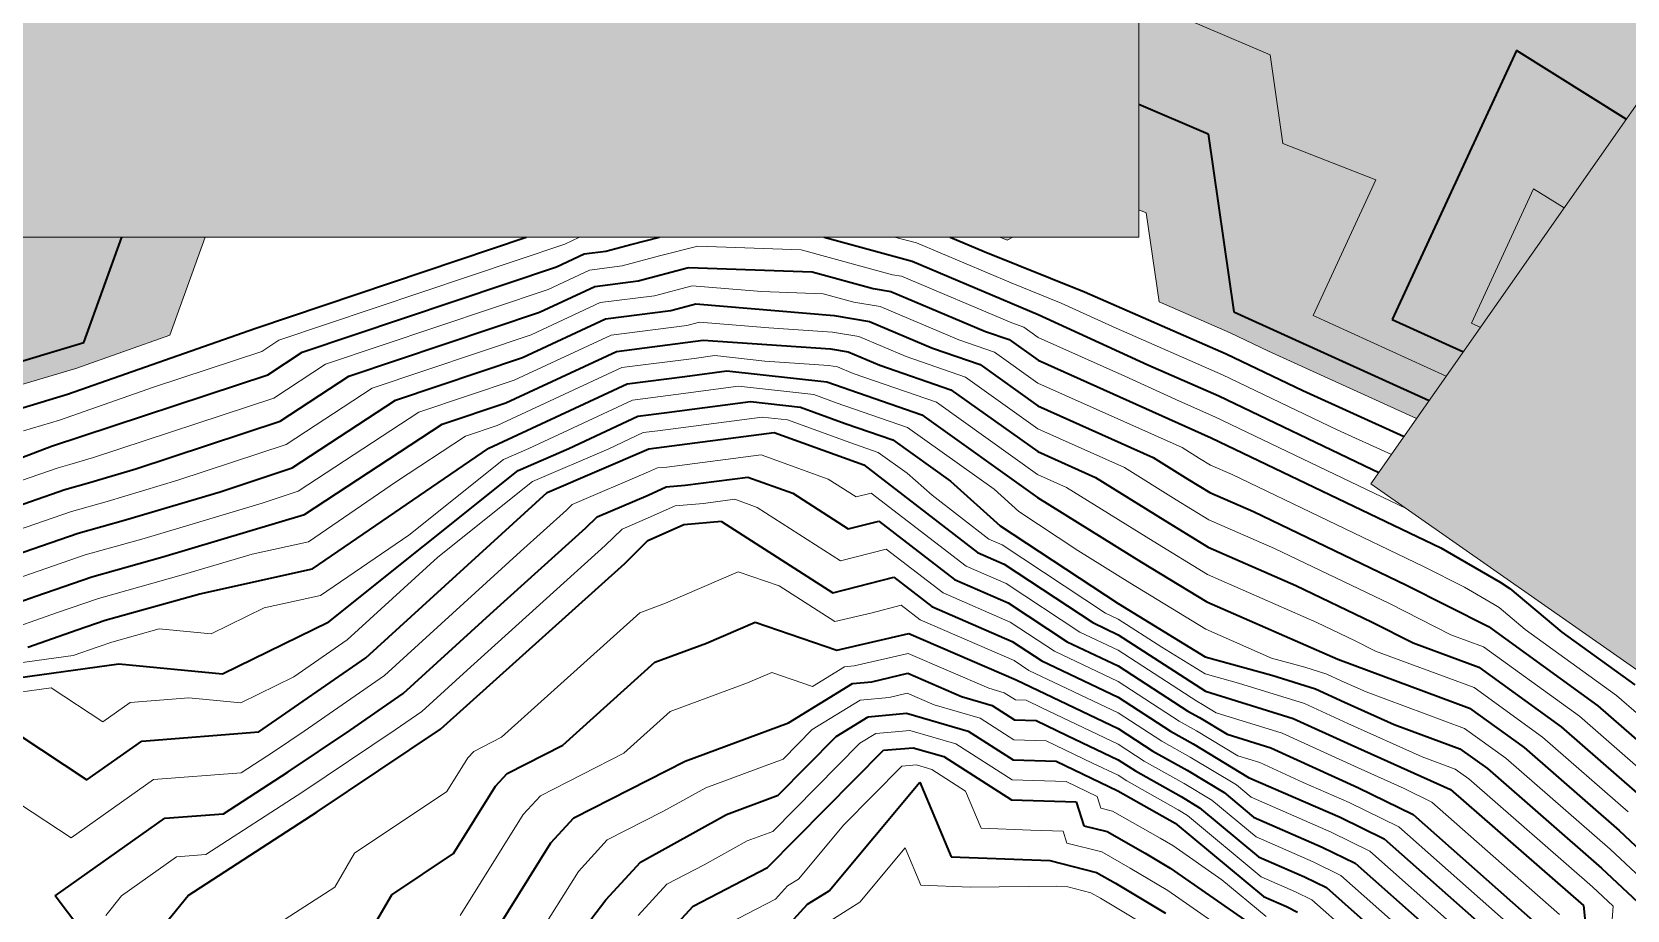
# Model space of a CAD drawing. Header units: millimetres. Extents: x -859836 to 307983, y -308065 to 649894.
# Drawn here: x -540029 to -413922, y 135923 to 205358 of the extents above; entities that cross this region are included whole.
import ezdxf

# ---------------------------------------------------------------- set-up
doc = ezdxf.new("R2010")
doc.units = ezdxf.units.MM
for name, color, linetype, lineweight in [('A-DETL-GENF', 92, 'Continuous', 9), ('A-DETL-MBND', 5, 'Continuous', 9), ('A-DETL-THIN', 151, 'Continuous', 9), ('C-TOPO-MAJR', 7, 'Continuous', 35), ('C-TOPO-MINR', 7, 'Continuous', 9)]:
    doc.layers.add(name, color=color, linetype=linetype, lineweight=lineweight)

msp = doc.modelspace()

# ---------------------------------------------------------------- hatches: boundary and pattern name
at = {"layer": 'A-DETL-GENF'}
for points in [[(-452510, 189128), (-452510, 289128), (-562378, 289128), (-562378, 271128), (-597518, 271128), (-597518, 189128), (-458398, 189128)], [(-246460, 57721), (-213192, 105232), (-391730, 230245), (-434174, 169628), (-315353, 86429), (-306176, 99535), (-275926, 78354)]]:
    msp.add_hatch(color=8, dxfattribs=at).paths.add_polyline_path(points)
at = {"layer": 'A-DETL-MBND', "transparency": 33554585}
h = msp.add_hatch(color=1, dxfattribs=at)
h.paths.add_polyline_path([(-759872, -147838), (-751409, -147225), (-749609, -147143), (-733854, -145290), (-730653, -145570), (-721745, -145172), (-720814, -144887), (-719370, -144842), (-700946, -141995), (-695529, -141498), (-691142, -140868), (-678862, -139709), (-676064, -138561), (-673339, -137902), (-666588, -136592), (-665513, -135889), (-664558, -135218), (-662197, -133772), (-661519, -132852), (-659949, -130928), (-651084, -125443), (-650822, -125228), (-650213, -124939), (-646382, -122722), (-642214, -121295), (-640352, -120839), (-632919, -116639), (-632407, -116545), (-631232, -115977), (-624031, -110102), (-618435, -105784), (-615716, -103869), (-610671, -99638), (-609303, -97431), (-608187, -95168), (-606545, -92038), (-605546, -89814), (-602862, -83094), (-597357, -72506), (-595184, -69076), (-591888, -62294), (-588957, -58521), (-588686, -57663), (-586782, -51788), (-586421, -50671), (-585891, -49261), (-584837, -42142), (-583168, -34750), (-583236, -29503), (-581474, -24626), (-579291, -20446), (-577288, -10529), (-577844, -8379), (-576716, -5129), (-576923, -622), (-576761, 3433), (-577514, 8400), (-584433, 17478), (-591451, 26894), (-592059, 27631), (-594253, 29365), (-596698, 31520), (-606682, 39522), (-614114, 48456), (-617877, 53657), (-619367, 54812), (-621388, 57245), (-626371, 64609), (-630225, 76139), (-631882, 80641), (-631321, 82021), (-631047, 88615), (-629216, 99080), (-628971, 99848), (-627656, 101469), (-625202, 104951), (-622310, 108328), (-621916, 108853), (-618287, 112790), (-616954, 119597), (-611965, 123985), (-607391, 123672), (-603528, 125761), (-599346, 128280), (-596175, 130112), (-593901, 131920), (-587341, 139484), (-579017, 149394), (-573792, 168423), (-559581, 167597), (-555765, 171191), (-554261, 171958), (-551262, 173126), (-545079, 176205), (-536568, 178750), (-529133, 181370), (-526344, 189128), (-597518, 189128), (-597518, 207194), (-600686, 199575), (-609478, 188948), (-615919, 179175), (-616544, 177848), (-622914, 167950), (-630994, 157392), (-633191, 154309), (-645163, 133248), (-651286, 125168), (-651764, 119294), (-657364, 118029), (-668886, 104497), (-672322, 98230), (-678809, 91777), (-686744, 84898), (-689449, 82017), (-695207, 77404), (-695380, 71893), (-694273, 69271), (-689492, 45636), (-683652, 33844), (-677737, 19772), (-662028, -2904), (-651984, -24980), (-650691, -30222), (-651908, -42347), (-653635, -63919), (-656698, -68818), (-662024, -76036), (-666896, -86650), (-667567, -88913), (-681751, -105555), (-682213, -106748), (-682594, -107406), (-685917, -108622), (-692036, -110612), (-701719, -112727), (-713390, -117126), (-713858, -117303), (-715899, -118114), (-726309, -122425), (-732752, -123814), (-746954, -124818), (-750353, -125277), (-753407, -127865), (-764669, -132928), (-770641, -133394), (-784358, -129387), (-766211, -147534), (-765162, -147452), (-761763, -147700)])
h.paths.add_polyline_path([(-165073, -63985), (-152433, -63128), (-147212, -62558), (-145468, -61769), (-136004, -54982), (-133768, -53767), (-129949, -51511), (-119584, -45141), (-108212, -38110), (-106147, -37513), (-103534, -36430), (-95440, -33679), (-85435, -28121), (-81217, -27620), (-70310, -23490), (-69569, -23057), (-66354, -22120), (-63531, -20738), (-60354, -18737), (-51173, -14112), (-47726, -11549), (-46080, -8030), (-42098, 1247), (-71582, -3952), (-102491, 171344), (-31433, 183873), (-10665, 66090), (-8344, 71188), (-5480, 80840), (-4976, 82926), (-4345, 84088), (-2338, 91567), (-1942, 95428), (-648, 97607), (-1071, 98220), (-2510, 100800), (-3468, 101999), (-4531, 105589), (-4872, 106391), (-4883, 106838), (-4266, 108209), (-3836, 109670), (-3397, 110774), (-3406, 111243), (-3028, 112006), (-3263, 112804), (-5003, 115819), (-4795, 118868), (-5263, 125250), (-6517, 126820), (-6835, 127207), (-7506, 127369), (-7948, 127596), (-9992, 128520), (-10488, 129121), (-11669, 131806), (-11797, 132101), (-12046, 133135), (-12559, 133970), (-14267, 135969), (-16205, 140122), (-18451, 143457), (-18982, 145256), (-19057, 146525), (-18964, 150253), (-18988, 154876), (-19576, 155921), (-19786, 160906), (-20496, 162914), (-20826, 165369), (-20799, 166915), (-20107, 172970), (-19517, 173820), (-19312, 174558), (-18670, 176101), (-17060, 179067), (-15517, 180705), (-13911, 185702), (-4262, 188301), (-1645, 188923), (-105, 188210), (8503, 183584), (10926, 183912), (12005, 184043), (13640, 184361), (15131, 185109), (17172, 186245), (21649, 186967), (26966, 189922), (27822, 190382), (28403, 191056), (32119, 193617), (35169, 195832), (37685, 197143), (44902, 200225), (45756, 200160), (48502, 199127), (50290, 198574), (51191, 198365), (51921, 198324), (52221, 198344), (54759, 197846), (56032, 196790), (56464, 196469), (57692, 196367), (59108, 196361), (60941, 197154), (66233, 199839), (70130, 201192), (73048, 200979), (76924, 206128), (82127, 208080), (85344, 208780), (86075, 208372), (88573, 207914), (89729, 206890), (91276, 205317), (93776, 203937), (94137, 202344), (94391, 199786), (122336, 197831), (121797, 189716), (125647, 199482), (126089, 201383), (126324, 204787), (126905, 208036), (127554, 210427), (128482, 214073), (128746, 220996), (128473, 222544), (126624, 223852), (126936, 229764), (121612, 232554), (119877, 233364), (114690, 236608), (111762, 238823), (110636, 246522), (110029, 247546), (108783, 253509), (107371, 255011), (105531, 255323), (97841, 258447), (94527, 260036), (90352, 264357), (89017, 265316), (86132, 267662), (83932, 268416), (81219, 269590), (78181, 270815), (77485, 271254), (76016, 271688), (70070, 272996), (65720, 273763), (60235, 273305), (58972, 273395), (52899, 270581), (50487, 269940), (48782, 269681), (44888, 271379), (44155, 271664), (36008, 276151), (32279, 278102), (30572, 279889), (26209, 282046), (25647, 282628), (25305, 282619), (16014, 287701), (12948, 288678), (12218, 290013), (5109, 293561), (1173, 293491), (996, 295848), (-846, 297677), (-3706, 301772), (-4254, 303671), (-5166, 310755), (-5514, 312595), (-5824, 313912), (-11263, 323566), (-11006, 329168), (-11128, 331667), (-19570, 300160), (-119951, 327057), (-119803, 323213), (-126677, 316885), (-131916, 309583), (-138039, 307127), (-139811, 306218), (-145009, 304770), (-152454, 299923), (-155529, 293631), (-156974, 291356), (-164244, 289138), (-169538, 285729), (-171473, 283227), (-175794, 279460), (-179077, 276921), (-181978, 270226), (-183799, 266060), (-186962, 261812), (-188195, 260364), (-189518, 257544), (-192219, 254304), (-192584, 253707), (-193666, 250905), (-195467, 243388), (-196196, 242827), (-194515, 241920), (-193117, 240272), (-191870, 238552), (-189445, 238099), (-187379, 238829), (-181196, 237496), (-175260, 234188), (-174712, 233864), (-173921, 232781), (-172965, 231563), (-172393, 230212), (-171401, 229395), (-170346, 228036), (-168731, 226171), (-166947, 224795), (-166149, 223746), (-163251, 221790), (-159390, 213002), (-157244, 207107), (-158125, 203750), (-158684, 200374), (-157805, 198095), (-156223, 195786), (-156238, 193540), (-155648, 190949), (-154491, 184489), (-154880, 182143), (-154447, 180199), (-153070, 178898), (-149834, 176505), (-139965, 171530), (-138126, 170600), (-129357, 164765), (-128806, 164582), (-125625, 162125), (-121962, 159155), (-118169, 147987), (-115529, 142356), (-110100, 136364), (-104170, 130983), (-102874, 130179), (-102493, 125049), (-102587, 124307), (-102565, 123298), (-101236, 116731), (-101075, 108354), (-100903, 103207), (-100752, 100763), (-102347, 94828), (-103663, 92538), (-105020, 75873), (-113779, 78871), (-115927, 80336), (-116767, 79773), (-118030, 78279), (-120019, 71407), (-121727, 70570), (-124911, 67739), (-132123, 62869), (-134503, 61669), (-142143, 63655), (-144511, 65162), (-146330, 66255), (-93930, -25754), (-156629, -61462), (-204703, 22951), (-203169, 15882), (-200858, 9097), (-201011, 7340), (-201672, 4283), (-201800, 3453), (-202205, -1962), (-203074, -4336), (-205085, -7779), (-205398, -8805), (-204303, -12916), (-199204, -23507), (-197559, -24806), (-188446, -36297), (-186232, -39786), (-180001, -45528), (-178692, -50309), (-178316, -54011), (-176500, -58311), (-174921, -60229), (-168457, -62865), (-166443, -63531)])
h.paths.add_polyline_path([(-36382, 9575), (-36325, 9655), (-34497, 11838), (-31400, 15158), (-30158, 17103), (-28972, 19503), (-28725, 20204), (-24454, 28194), (-23969, 29653), (-22045, 35862), (-19945, 43004), (-18884, 49386), (-18505, 51142), (-18308, 51427), (-16088, 53703), (-14034, 56286), (-13124, 58389), (-12183, 60477), (-11466, 63512), (-44854, 57625), (-36383, 9584)])
h.paths.add_polyline_path([(-209307, 23977), (-205832, 24933), (-214036, 39337), (-155029, 72942), (-156196, 75860), (-157267, 77483), (-160083, 79252), (-162327, 81007), (-168562, 82322), (-171974, 82266), (-174895, 81970), (-178745, 82443), (-179832, 82459), (-182806, 83026), (-187870, 82820), (-190987, 82764), (-196740, 84867), (-206215, 90085), (-217797, 93191), (-220523, 94762), (-239193, 68099), (-236586, 66371), (-231472, 54327), (-229323, 51595), (-228392, 47968), (-224245, 38986), (-223941, 37016), (-223700, 36083), (-223413, 35510), (-223235, 34196), (-219932, 30913), (-219720, 30002), (-218890, 29933), (-218583, 30355), (-217413, 29932), (-217322, 28983), (-216667, 27680), (-215596, 26462), (-211752, 24276), (-211629, 24261)])
h.paths.add_polyline_path([(-104493, 32511), (-108740, 34478), (-111033, 34745), (-118279, 38197), (-121109, 39560), (-122686, 40146), (-124886, 42576), (-127774, 45075), (-127284, 49019), (-127353, 51467), (-126249, 53628), (-124638, 56522), (-122874, 56919), (-121333, 61662), (-118149, 64493), (-116851, 64289), (-109895, 61749), (-101431, 62897), (-97222, 57624), (-96994, 51839), (-95461, 45135), (-95182, 39024), (-97809, 35660), (-102505, 32673), (-103546, 32588)])
h.paths.add_polyline_path([(113952, 54850), (115144, 57676), (119371, 59200), (123981, 58308), (134122, 70221), (135206, 75484), (130794, 79482), (129640, 81238), (129018, 81691), (127052, 82907), (123829, 87412), (118436, 89438), (114649, 87913), (114523, 86104), (79787, 88533), (80974, 86559), (82982, 83414), (85870, 80693), (86415, 79732), (87156, 79254), (93254, 77937), (101112, 77088), (101690, 76657), (110303, 71926), (111655, 70038), (112330, 66003), (112029, 63955), (112025, 61722), (110833, 58895), (111202, 55882), (113573, 54992)])
h.paths.add_polyline_path([(46473, 90893), (46450, 90966), (46450, 90942)])
h.paths.add_polyline_path([(114914, 91699), (116742, 96586), (117222, 99339), (116281, 100813), (115714, 103134), (115083, 94112)])
h.paths.add_polyline_path([(77815, 91772), (81254, 140961), (77947, 134003), (77391, 132850), (76263, 127858), (75504, 126378), (70686, 116776), (69491, 114040), (69325, 112455), (69905, 111212), (72496, 104740), (73767, 102718), (74214, 102059), (75304, 98529), (75680, 97769), (77652, 92229)])
h.paths.add_polyline_path([(-430559, 174792), (-396358, 223636), (-410299, 232491), (-417613, 235355), (-425156, 238606), (-444149, 250578), (-452510, 252436), (-452510, 191303), (-451929, 191053), (-450916, 184024), (-444554, 181215), (-442283, 180124), (-434174, 176436)])
h.paths.add_polyline_path([(-462933, 188895), (-462489, 189128), (-463513, 189128)])
h.paths.add_polyline_path([(20902, 189411), (-15527, 199172), (-17080, 193377), (-157146, 230908), (-144206, 279204), (-133097, 276228), (-125333, 305205), (85106, 248818), (77341, 219841), (66233, 222817), (60021, 199635), (26079, 208730), (21836, 192894)])
h.paths.add_polyline_path([(-305163, 308526), (-297168, 312758), (-330807, 321772), (-305961, 308938)])
h.paths.add_polyline_path([(-101365, 344853), (-99267, 352685), (-106132, 348019), (-107260, 346432), (-107015, 346367)])
h.paths.add_polyline_path([(-77617, 359195), (-72055, 379953), (-74944, 376393), (-78127, 372078), (-79002, 371144), (-83284, 366025), (-86114, 364172), (-90178, 362561), (-78095, 359323)])
h.paths.add_polyline_path([(-70949, 384081), (-49147, 465447), (10755, 449396), (10427, 451476), (10340, 452557), (9561, 454240), (5848, 461010), (3088, 465731), (3916, 466341), (3829, 466873), (4301, 472115), (5273, 480727), (5235, 481311), (1254, 490409), (398, 499801), (248, 500675), (1538, 508051), (2399, 515172), (5336, 526780), (6042, 528818), (11319, 535892), (14764, 542803), (21028, 556609), (22026, 559450), (25679, 567225), (23762, 595967), (26857, 602002), (42608, 602571), (44738, 607162), (48181, 613963), (49550, 615647), (53154, 622325), (47956, 649894), (47874, 649894), (42817, 647426), (40858, 646138), (35158, 640491), (29786, 634475), (27764, 633773), (23010, 631806), (12648, 627092), (6576, 623443), (5459, 622546), (3132, 622423), (937, 621697), (-3757, 621182), (-10336, 620725), (-17509, 618636), (-20466, 617651), (-26978, 615727), (-29360, 614862), (-36198, 612616), (23495, 596621), (-6839, 483415), (-62468, 498321), (-61154, 491830), (-59928, 489468), (-56843, 481884), (-56752, 481249), (-55996, 465839), (-55728, 464742), (-55062, 458604), (-54604, 453643), (-54849, 452204), (-55585, 448717), (-57347, 441004), (-59178, 436511), (-62836, 421846), (-64420, 417337), (-65373, 414138), (-67663, 409612), (-67833, 408961), (-68221, 406728), (-67446, 402371), (-67164, 401641), (-67454, 400728), (-68102, 398277), (-69211, 394395), (-69530, 393435), (-70271, 388744), (-70595, 386619)])
h.paths.add_polyline_path([(-72390, 518021), (-67541, 536118), (-118601, 549800), (-111350, 544573), (-102792, 541248), (-98322, 538930), (-89693, 534294), (-86179, 534292), (-80614, 527648), (-74938, 522052), (-72698, 518856)])
h.paths.add_polyline_path([(-136180, 559285), (-135118, 563249), (-136667, 559600)])
h.paths.add_polyline_path([(-54600, 584415), (-47886, 609472), (-50553, 609641), (-55313, 609698), (-62008, 606325), (-64948, 609251), (-80643, 608301), (-83770, 607896), (-87388, 606897), (-94432, 606828), (-97621, 607514), (-101540, 606576), (-111704, 601349), (-115028, 602044), (-116464, 600991), (-56960, 585047)])
h.paths.add_polyline_path([(-105893, 632098), (-77034, 642660), (-60117, 645580), (-52045, 639137), (-36907, 649894), (-98339, 649894), (-105228, 633665)])

# ---------------------------------------------------------------- linework, layer by layer
at = {"layer": 'A-DETL-THIN'}
for p, q in [((-452510, 189128), (-452510, 289128)), ((-391730, 230245), (-434174, 169628)), ((-597518, 189128), (-452510, 189128)), ((-434174, 169628), (-315353, 86429))]:
    msp.add_line(p, q, dxfattribs=at)
at = {"layer": 'C-TOPO-MAJR'}
for p, q in [((-422677, 203895), (-432493, 182628)), ((-413992, 198451), (-422677, 203895)), ((-452510, 199655), (-447035, 197296)), ((-447035, 197296), (-445008, 183237)), ((-535927, 180794), (-532931, 189128)), ((-522339, 181946), (-500944, 189128)), ((-496373, 187808), (-494660, 188026)), ((-494660, 188026), (-492676, 188554)), ((-492676, 188554), (-490414, 189128)), ((-477385, 189128), (-470449, 187232)), ((-467433, 189128), (-464758, 187997)), ((-464758, 187997), (-456824, 184811)), ((-518654, 180043), (-498561, 186788)), ((-498561, 186788), (-496373, 187808)), ((-492096, 185676), (-488129, 186731)), ((-488129, 186731), (-478347, 186397)), ((-470449, 187232), (-460473, 183015)), ((-495522, 185239), (-492096, 185676)), ((-478347, 186397), (-473523, 185079)), ((-499898, 183199), (-495522, 185239)), ((-473523, 185079), (-472133, 184845)), ((-472133, 184845), (-464652, 181683)), ((-456824, 184811), (-445606, 179916)), ((-514968, 178141), (-499898, 183199)), ((-494672, 182670), (-489532, 183326)), ((-489532, 183326), (-487548, 183853)), ((-487548, 183853), (-476598, 182925)), ((-476598, 182925), (-473817, 182458)), ((-460473, 183015), (-451813, 179043)), ((-445008, 183237), (-429564, 176212)), ((-537209, 176705), (-522339, 181946)), ((-501235, 179610), (-494672, 182670)), ((-473817, 182458), (-468830, 180350)), ((-464652, 181683), (-462773, 181032)), ((-432493, 182628), (-426864, 180068)), ((-547274, 177401), (-535927, 180794)), ((-493821, 180101), (-486968, 180976)), ((-486968, 180976), (-476892, 180305)), ((-468830, 180350), (-465072, 179050)), ((-462773, 181032), (-460487, 179400)), ((-521377, 178257), (-518654, 180043)), ((-511282, 176238), (-501235, 179610)), ((-502573, 176021), (-493821, 180101)), ((-476892, 180305), (-475502, 180071)), ((-475502, 180071), (-473008, 179017)), ((-460487, 179400), (-446802, 173274)), ((-445606, 179916), (-439557, 177011)), ((-538492, 172617), (-521377, 178257)), ((-520414, 174568), (-514968, 178141)), ((-492971, 177532), (-488402, 178116)), ((-488402, 178116), (-485095, 178550)), ((-485095, 178550), (-477186, 177684)), ((-473008, 179017), (-467371, 177067)), ((-465072, 179050), (-460500, 175785)), ((-451813, 179043), (-446204, 176595)), ((-542883, 175009), (-537209, 176705)), ((-503910, 172433), (-492971, 177532)), ((-477186, 177684), (-469670, 175084)), ((-467371, 177067), (-460513, 172170)), ((-446204, 176595), (-434106, 170786)), ((-439557, 177011), (-431554, 173371)), ((-519451, 170878), (-511282, 176238)), ((-507596, 174335), (-502573, 176021)), ((-489836, 175255), (-483223, 176123)), ((-483223, 176123), (-479268, 175691)), ((-479268, 175691), (-475727, 174401)), ((-460500, 175785), (-451376, 171701)), ((-531824, 170808), (-520414, 174568)), ((-518488, 167189), (-507596, 174335)), ((-497590, 172414), (-492120, 174963)), ((-492120, 174963), (-489836, 175255)), ((-475727, 174401), (-471970, 173101)), ((-469670, 175084), (-460526, 168554)), ((-491270, 172395), (-481350, 173697)), ((-481350, 173697), (-474269, 171118)), ((-471970, 173101), (-467397, 169836)), ((-446802, 173274), (-428656, 164560)), ((-549463, 168453), (-538492, 172617)), ((-517855, 162906), (-503910, 172433)), ((-501601, 170692), (-497590, 172414)), ((-499291, 168952), (-491270, 172395)), ((-460513, 172170), (-455951, 170128)), ((-451376, 171701), (-448639, 169998)), ((-535558, 169696), (-531824, 170808)), ((-525156, 168998), (-519451, 170878)), ((-516566, 158713), (-501601, 170692)), ((-474269, 171118), (-465280, 164189)), ((-434106, 170786), (-433543, 170529)), ((-546264, 166116), (-537427, 169172)), ((-537427, 169172), (-535558, 169696)), ((-532625, 166776), (-525156, 168998)), ((-491324, 168738), (-489877, 169383)), ((-489877, 169383), (-488387, 169515)), ((-488387, 169515), (-483427, 170166)), ((-483427, 170166), (-479886, 168877)), ((-467397, 169836), (-463471, 166317)), ((-455951, 170128), (-450477, 166721)), ((-448639, 169998), (-446920, 168945)), ((-513622, 155881), (-499291, 168952)), ((-495335, 167017), (-491324, 168738)), ((-479886, 168877), (-475488, 166057)), ((-460526, 168554), (-452314, 163445)), ((-446920, 168945), (-443461, 167434)), ((-536361, 165728), (-532625, 166776)), ((-529691, 163855), (-518488, 167189)), ((-496229, 166146), (-495335, 167017)), ((-485504, 166635), (-488485, 166372)), ((-485504, 166635), (-476707, 160995)), ((-475488, 166057), (-473082, 166680)), ((-473082, 166680), (-467089, 162060)), ((-450477, 166721), (-447038, 164616)), ((-443461, 167434), (-431363, 161624)), ((-542990, 163436), (-536361, 165728)), ((-503513, 159584), (-496229, 166146)), ((-488485, 166372), (-491378, 165082)), ((-463471, 166317), (-454152, 160168)), ((-493166, 163340), (-491378, 165082)), ((-465280, 164189), (-463156, 163268)), ((-447038, 164616), (-440119, 161593)), ((-428656, 164560), (-423961, 161853)), ((-535296, 162283), (-529691, 163855)), ((-526757, 160934), (-517855, 162906)), ((-507735, 150216), (-493166, 163340)), ((-463156, 163268), (-456167, 158656)), ((-452314, 163445), (-447156, 160287)), ((-539715, 160755), (-535296, 162283)), ((-476707, 160995), (-471894, 162241)), ((-471894, 162241), (-468898, 159932)), ((-467089, 162060), (-462842, 160219)), ((-440119, 161593), (-434071, 158689)), ((-431363, 161624), (-424891, 158339)), ((-423961, 161853), (-423183, 161338)), ((-547530, 158010), (-539715, 160755)), ((-534230, 158839), (-526757, 160934)), ((-462842, 160219), (-458183, 157145)), ((-454152, 160168), (-447274, 155958)), ((-447156, 160287), (-436778, 155753)), ((-423183, 161338), (-419087, 157902)), ((-510679, 153049), (-503513, 159584)), ((-468898, 159932), (-462528, 157170)), ((-540348, 156702), (-536440, 158075)), ((-536440, 158075), (-534230, 158839)), ((-524954, 154594), (-516566, 158713)), ((-486693, 157034), (-482862, 158682)), ((-482862, 158682), (-476402, 156469)), ((-476402, 156469), (-470707, 157803)), ((-470707, 157803), (-462213, 154121)), ((-456167, 158656), (-454155, 157697)), ((-454155, 157697), (-447256, 153234)), ((-434071, 158689), (-430835, 157046)), ((-424891, 158339), (-416224, 152073)), ((-419087, 157902), (-413309, 153725)), ((-490777, 155524), (-486693, 157034)), ((-462528, 157170), (-460198, 155633)), ((-458183, 157145), (-454158, 155227)), ((-430835, 157046), (-425640, 155120)), ((-545077, 153750), (-533165, 155394)), ((-533165, 155394), (-524954, 154594)), ((-522080, 150009), (-513622, 155881)), ((-498061, 148962), (-490777, 155524)), ((-460198, 155633), (-454161, 152756)), ((-454158, 155227), (-448639, 151656)), ((-447274, 155958), (-442017, 154493)), ((-436778, 155753), (-426389, 151902)), ((-425640, 155120), (-419140, 150421)), ((-475167, 153838), (-473642, 153977)), ((-473642, 153977), (-470794, 154644)), ((-470794, 154644), (-466547, 152803)), ((-462213, 154121), (-454163, 150285)), ((-442017, 154493), (-438544, 153419)), ((-514907, 150113), (-510679, 153049)), ((-480220, 150728), (-475167, 153838)), ((-466547, 152803), (-464119, 152100)), ((-454161, 152756), (-450021, 150078)), ((-447256, 153234), (-440310, 151085)), ((-438544, 153419), (-436252, 152372)), ((-543851, 151620), (-535676, 146219)), ((-473931, 151207), (-470881, 151486)), ((-470881, 151486), (-466025, 150079)), ((-464119, 152100), (-462340, 150961)), ((-448639, 151656), (-447735, 151148)), ((-436252, 152372), (-432333, 150609)), ((-426389, 151902), (-422056, 148769)), ((-416224, 152073), (-411718, 148138)), ((-519776, 146855), (-514907, 150113)), ((-517472, 143701), (-507735, 150216)), ((-488388, 147708), (-480220, 150728)), ((-476458, 149652), (-473931, 151207)), ((-466025, 150079), (-462467, 147801)), ((-462340, 150961), (-460634, 150906)), ((-460634, 150906), (-458191, 149733)), ((-454163, 150285), (-451404, 148500)), ((-450021, 150078), (-448215, 149063)), ((-447735, 151148), (-445548, 149825)), ((-440310, 151085), (-435725, 148991)), ((-432333, 150609), (-427138, 148683)), ((-419140, 150421), (-413131, 145175)), ((-535676, 146219), (-531338, 149291)), ((-531338, 149291), (-522080, 150009)), ((-502461, 146719), (-498061, 148962)), ((-481043, 145004), (-476458, 149652)), ((-458191, 149733), (-454166, 147815)), ((-448215, 149063), (-443841, 146417)), ((-445548, 149825), (-442075, 148751)), ((-435725, 148991), (-427887, 145465)), ((-497188, 143221), (-488388, 147708)), ((-481866, 139280), (-472696, 148575)), ((-472696, 148575), (-470359, 148761)), ((-470359, 148761), (-467931, 148058)), ((-467931, 148058), (-462595, 144641)), ((-462467, 147801), (-459054, 147690)), ((-459054, 147690), (-454169, 145344)), ((-454166, 147815), (-452786, 146922)), ((-451404, 148500), (-448694, 146978)), ((-442075, 148751), (-435198, 145611)), ((-427138, 148683), (-424971, 147117)), ((-422056, 148769), (-414545, 142211)), ((-524883, 143546), (-519776, 146855)), ((-503373, 145725), (-502461, 146719)), ((-452786, 146922), (-449173, 144893)), ((-448694, 146978), (-445778, 145214)), ((-443841, 146417), (-436612, 143258)), ((-424971, 147117), (-415958, 139247)), ((-506699, 140400), (-503373, 145725)), ((-477001, 137458), (-469837, 146036)), ((-469837, 146036), (-467365, 140139)), ((-454169, 145344), (-449653, 142807)), ((-445778, 145214), (-443447, 143274)), ((-435198, 145611), (-430836, 143474)), ((-427887, 145465), (-417372, 136283)), ((-485127, 143494), (-481043, 145004)), ((-462595, 144641), (-457474, 144475)), ((-457474, 144475), (-456858, 142598)), ((-449173, 144893), (-447715, 144011)), ((-447715, 144011), (-443053, 140131)), ((-538186, 137043), (-529512, 143187)), ((-529512, 143187), (-524883, 143546)), ((-527685, 137083), (-517472, 143701)), ((-499010, 141234), (-497188, 143221)), ((-491914, 139723), (-485127, 143494)), ((-456858, 142598), (-455025, 142126)), ((-449653, 142807), (-442659, 136989)), ((-443447, 143274), (-438025, 140905)), ((-436612, 143258), (-433122, 141548)), ((-430836, 143474), (-421138, 134891)), ((-455025, 142126), (-452014, 140435)), ((-433122, 141548), (-425363, 134682)), ((-414545, 142211), (-407996, 136055)), ((-511568, 137142), (-506699, 140400)), ((-505663, 130584), (-499010, 141234)), ((-467365, 140139), (-459547, 139853)), ((-452014, 140435), (-450035, 139245)), ((-443053, 140131), (-439438, 138552)), ((-438025, 140905), (-435408, 139623)), ((-494648, 136742), (-491914, 139723)), ((-487748, 136245), (-481866, 139280)), ((-459547, 139853), (-455881, 138908)), ((-455881, 138908), (-454376, 138062)), ((-450035, 139245), (-442265, 133846)), ((-435408, 139623), (-429589, 134473)), ((-415958, 139247), (-412684, 136169)), ((-478722, 136379), (-477001, 137458)), ((-454376, 138062), (-450417, 135682)), ((-439438, 138552), (-437693, 137697)), ((-437693, 137697), (-433814, 134264)), ((-530978, 127550), (-538186, 137043)), ((-530193, 133963), (-527685, 137083)), ((-514713, 131782), (-511568, 137142)), ((-502447, 126541), (-494648, 136742)), ((-489571, 134259), (-487748, 136245)), ((-480641, 134285), (-478722, 136379)), ((-442659, 136989), (-440852, 136199)), ((-440852, 136199), (-439979, 135772)), ((-417372, 136283), (-417071, 133409))]:
    msp.add_line(p, q, dxfattribs=at)
at = {"layer": 'C-TOPO-MINR'}
for p, q in [((-452510, 208006), (-442141, 203538)), ((-442141, 203538), (-441132, 196543)), ((-441132, 196543), (-433795, 193669)), ((-433795, 193669), (-438750, 182932)), ((-421327, 192957), (-426235, 182323)), ((-418903, 191438), (-421327, 192957)), ((-452510, 191303), (-451929, 191053)), ((-451929, 191053), (-450916, 184024)), ((-529133, 181370), (-526344, 189128)), ((-520496, 180994), (-497892, 188582)), ((-497892, 188582), (-496798, 189092)), ((-496798, 189092), (-496519, 189128)), ((-490402, 187642), (-487373, 188411)), ((-487373, 188411), (-479222, 188133)), ((-479222, 188133), (-471986, 186155)), ((-471839, 189128), (-470097, 188669)), ((-470097, 188669), (-462616, 185506)), ((-463513, 189128), (-462933, 188895)), ((-462933, 188895), (-462489, 189128)), ((-495948, 186523), (-493378, 186851)), ((-493378, 186851), (-490402, 187642)), ((-499229, 184993), (-495948, 186523)), ((-471986, 186155), (-471291, 186039)), ((-471291, 186039), (-462563, 182349)), ((-462616, 185506), (-458649, 183913)), ((-516811, 179092), (-499229, 184993)), ((-495097, 183954), (-490814, 184501)), ((-490814, 184501), (-487838, 185292)), ((-487838, 185292), (-482363, 184828)), ((-482363, 184828), (-477472, 184661)), ((-477472, 184661), (-475060, 184002)), ((-500567, 181405), (-495097, 183954)), ((-475060, 184002), (-472975, 183652)), ((-472975, 183652), (-466741, 181016)), ((-458649, 183913), (-454318, 181927)), ((-450916, 184024), (-445307, 181577)), ((-438750, 182932), (-428214, 178140)), ((-494247, 181386), (-488250, 182151)), ((-488250, 182151), (-487258, 182415)), ((-487258, 182415), (-481783, 181951)), ((-481783, 181951), (-476745, 181615)), ((-476745, 181615), (-474659, 181265)), ((-462563, 182349), (-461623, 182024)), ((-461623, 182024), (-460480, 181208)), ((-454318, 181927), (-445905, 178256)), ((-426235, 182323), (-425514, 181996)), ((-536568, 178750), (-529133, 181370)), ((-521858, 180101), (-520496, 180994)), ((-513125, 177189), (-500567, 181405)), ((-501904, 177816), (-494247, 181386)), ((-474659, 181265), (-470919, 179684)), ((-466741, 181016), (-463922, 180041)), ((-460480, 181208), (-453638, 178145)), ((-445307, 181577), (-442283, 180124)), ((-530416, 177281), (-521858, 180101)), ((-520895, 176412), (-516811, 179092)), ((-493396, 178817), (-487685, 179546)), ((-487685, 179546), (-486032, 179763)), ((-486032, 179763), (-482077, 179330)), ((-482077, 179330), (-477039, 178995)), ((-470919, 179684), (-466222, 178058)), ((-463922, 180041), (-460493, 177592)), ((-442283, 180124), (-430559, 174792)), ((-545079, 176205), (-536568, 178750)), ((-509439, 175287), (-501904, 177816)), ((-503241, 174227), (-493396, 178817)), ((-477039, 178995), (-476344, 178878)), ((-476344, 178878), (-475097, 178351)), ((-475097, 178351), (-468521, 176075)), ((-466222, 178058), (-460506, 173977)), ((-453638, 178145), (-449307, 176159)), ((-445905, 178256), (-436832, 173898)), ((-537851, 174661), (-530416, 177281)), ((-519932, 172723), (-513125, 177189)), ((-492546, 176248), (-489119, 176685)), ((-489119, 176685), (-484159, 177337)), ((-484159, 177337), (-478227, 176688)), ((-478227, 176688), (-476457, 176043)), ((-460493, 177592), (-449089, 172488)), ((-535158, 171712), (-520895, 176412)), ((-500750, 172423), (-492546, 176248)), ((-476457, 176043), (-470820, 174093)), ((-468521, 176075), (-460520, 170362)), ((-449307, 176159), (-446503, 174935)), ((-540687, 173813), (-537851, 174661)), ((-518970, 169034), (-509439, 175287)), ((-505753, 173384), (-503241, 174227)), ((-490553, 173825), (-482287, 174910)), ((-482287, 174910), (-480309, 174694)), ((-480309, 174694), (-474998, 172760)), ((-470820, 174093), (-463962, 169195)), ((-446503, 174935), (-431384, 167674)), ((-511199, 169811), (-505753, 173384)), ((-494430, 172404), (-491695, 173679)), ((-491695, 173679), (-490553, 173825)), ((-460506, 173977), (-453664, 170914)), ((-436832, 173898), (-432548, 171950)), ((-537025, 171156), (-535158, 171712)), ((-528490, 169903), (-519932, 172723)), ((-510238, 165573), (-502755, 171562)), ((-502755, 171562), (-500750, 172423)), ((-500446, 169822), (-494430, 172404)), ((-489828, 170955), (-482389, 171932)), ((-482389, 171932), (-477078, 169998)), ((-474998, 172760), (-473119, 172110)), ((-473119, 172110), (-470833, 170477)), ((-449089, 172488), (-447720, 171636)), ((-447720, 171636), (-446861, 171110)), ((-542378, 169366), (-537959, 170894)), ((-537959, 170894), (-537025, 171156)), ((-497313, 167984), (-491297, 170566)), ((-491297, 170566), (-490573, 170889)), ((-490573, 170889), (-489828, 170955)), ((-470833, 170477), (-468870, 168718)), ((-460520, 170362), (-458239, 169341)), ((-453664, 170914), (-449558, 168360)), ((-446861, 171110), (-445131, 170354)), ((-445131, 170354), (-430009, 163092)), ((-534091, 168236), (-528490, 169903)), ((-521822, 168094), (-518970, 169034)), ((-518172, 165048), (-511199, 169811)), ((-507929, 163832), (-500446, 169822)), ((-477078, 169998), (-474878, 168588)), ((-463962, 169195), (-461998, 167436)), ((-458239, 169341), (-451396, 165083)), ((-536894, 167450), (-534091, 168236)), ((-531158, 165315), (-521822, 168094)), ((-497760, 167549), (-497313, 167984)), ((-491351, 166910), (-489181, 167878)), ((-489181, 167878), (-486946, 168075)), ((-486946, 168075), (-484466, 168401)), ((-484466, 168401), (-482695, 167756)), ((-482695, 167756), (-476098, 163526)), ((-474878, 168588), (-473675, 168899)), ((-473675, 168899), (-466184, 163124)), ((-468870, 168718), (-464375, 165253)), ((-449558, 168360), (-446979, 166781)), ((-544627, 164776), (-536894, 167450)), ((-501402, 164268), (-497760, 167549)), ((-493356, 166049), (-491351, 166910)), ((-461998, 167436), (-457339, 164361)), ((-446979, 166781), (-441790, 164514)), ((-535829, 164005), (-531158, 165315)), ((-517211, 160810), (-510238, 165573)), ((-494698, 164743), (-493356, 166049)), ((-464375, 165253), (-463314, 164793)), ((-541352, 162095), (-535829, 164005)), ((-528224, 162395), (-522623, 164062)), ((-522623, 164062), (-518172, 165048)), ((-512150, 154465), (-501402, 164268)), ((-505624, 154900), (-494698, 164743)), ((-476098, 163526), (-472488, 164461)), ((-472488, 164461), (-467994, 160996)), ((-463314, 164793), (-455160, 159412)), ((-457339, 164361), (-453233, 161806)), ((-451396, 165083), (-447097, 162452)), ((-441790, 164514), (-432717, 160156)), ((-515094, 157297), (-507929, 163832)), ((-466184, 163124), (-462999, 161744)), ((-430009, 163092), (-426773, 161449)), ((-534763, 160561), (-528224, 162395)), ((-489930, 160187), (-484183, 162659)), ((-484183, 162659), (-480953, 161552)), ((-480953, 161552), (-476555, 158732)), ((-462999, 161744), (-457175, 157900)), ((-453233, 161806), (-447215, 158122)), ((-447097, 162452), (-438449, 158673)), ((-426773, 161449), (-424426, 160096)), ((-538077, 159415), (-534763, 160561)), ((-521662, 159824), (-517211, 160810)), ((-491972, 159432), (-489930, 160187)), ((-467994, 160996), (-462685, 158695)), ((-432717, 160156), (-427863, 157692)), ((-543939, 157356), (-538077, 159415)), ((-525856, 157764), (-521662, 159824)), ((-502898, 149589), (-491972, 159432)), ((-476555, 158732), (-473707, 159399)), ((-473707, 159399), (-471301, 160022)), ((-471301, 160022), (-469803, 158867)), ((-455160, 159412), (-454153, 158933)), ((-454153, 158933), (-450704, 156701)), ((-424426, 160096), (-424037, 159838)), ((-424037, 159838), (-421989, 158120)), ((-533698, 157117), (-529961, 158164)), ((-529961, 158164), (-525856, 157764)), ((-469803, 158867), (-462370, 155646)), ((-462685, 158695), (-459190, 156389)), ((-457175, 157900), (-454156, 156462)), ((-447215, 158122), (-442026, 155855)), ((-438449, 158673), (-435425, 157221)), ((-427863, 157692), (-425266, 156729)), ((-421989, 158120), (-414767, 152899)), ((-536756, 156048), (-534803, 156735)), ((-534803, 156735), (-533698, 157117)), ((-519323, 154361), (-515094, 157297)), ((-459190, 156389), (-454159, 153991)), ((-454156, 156462), (-447947, 152445)), ((-450704, 156701), (-447265, 154596)), ((-435425, 157221), (-433807, 156399)), ((-433807, 156399), (-426015, 153511)), ((-425266, 156729), (-417682, 151247)), ((-545691, 154815), (-536756, 156048)), ((-478311, 153599), (-475785, 155154)), ((-475785, 155154), (-475022, 155223)), ((-475022, 155223), (-470751, 156224)), ((-470751, 156224), (-464380, 153462)), ((-462370, 155646), (-461206, 154877)), ((-442026, 155855), (-439398, 155123)), ((-439398, 155123), (-437661, 154586)), ((-523517, 152301), (-519323, 154361)), ((-518494, 150061), (-512150, 154465)), ((-509207, 151633), (-505624, 154900)), ((-489583, 151616), (-483456, 153881)), ((-483456, 153881), (-481541, 154705)), ((-481541, 154705), (-478311, 153599)), ((-461206, 154877), (-454162, 151521)), ((-454159, 153991), (-449330, 150867)), ((-447265, 154596), (-444637, 153863)), ((-444637, 153863), (-439427, 152252)), ((-437661, 154586), (-436515, 154062)), ((-436515, 154062), (-434556, 153181)), ((-544464, 152685), (-538508, 153507)), ((-538508, 153507), (-534420, 150807)), ((-532252, 152342), (-527623, 152702)), ((-527623, 152702), (-523517, 152301)), ((-474549, 152522), (-472261, 152732)), ((-472261, 152732), (-470837, 153065)), ((-470837, 153065), (-468714, 152144)), ((-464380, 153462), (-463166, 153110)), ((-463166, 153110), (-462277, 152541)), ((-434556, 153181), (-426764, 150292)), ((-426015, 153511), (-420598, 149595)), ((-414767, 152899), (-411011, 149620)), ((-534420, 150807), (-532252, 152342)), ((-511321, 150165), (-509207, 151633)), ((-493225, 148335), (-489583, 151616)), ((-478339, 150190), (-474549, 152522)), ((-468714, 152144), (-465072, 151089)), ((-462277, 152541), (-461423, 152513)), ((-461423, 152513), (-460202, 151927)), ((-460202, 151927), (-454165, 149050)), ((-454162, 151521), (-450713, 149289)), ((-447947, 152445), (-447496, 152191)), ((-447496, 152191), (-446402, 151530)), ((-446402, 151530), (-441192, 149918)), ((-439427, 152252), (-435988, 150682)), ((-518624, 145278), (-511321, 150165)), ((-480631, 147866), (-478339, 150190)), ((-471788, 150030), (-470620, 150123)), ((-470620, 150123), (-466978, 149068)), ((-465072, 151089), (-462404, 149381)), ((-449330, 150867), (-447975, 150106)), ((-447975, 150106), (-444695, 148121)), ((-435988, 150682), (-430110, 148037)), ((-426764, 150292), (-423514, 147943)), ((-417682, 151247), (-412424, 146656)), ((-520928, 148432), (-518494, 150061)), ((-505098, 148467), (-502898, 149589)), ((-481454, 142142), (-474577, 149114)), ((-474577, 149114), (-473314, 149891)), ((-473314, 149891), (-471788, 150030)), ((-466978, 149068), (-462531, 146221)), ((-462404, 149381), (-459844, 149298)), ((-459844, 149298), (-456180, 147538)), ((-454165, 149050), (-452095, 147711)), ((-450713, 149289), (-448454, 148021)), ((-441192, 149918), (-435462, 147301)), ((-420598, 149595), (-413838, 143693)), ((-523481, 146778), (-520928, 148432)), ((-507217, 145308), (-505554, 147971)), ((-505554, 147971), (-505098, 148467)), ((-499824, 144970), (-493225, 148335)), ((-486758, 145601), (-480631, 147866)), ((-452095, 147711), (-448934, 145935)), ((-448454, 148021), (-444809, 145815)), ((-444695, 148121), (-442958, 147584)), ((-442958, 147584), (-439520, 146014)), ((-430110, 148037), (-427513, 147074)), ((-423514, 147943), (-415251, 140729)), ((-530425, 146239), (-523481, 146778)), ((-475851, 142658), (-471266, 147306)), ((-471266, 147306), (-470098, 147399)), ((-470098, 147399), (-468884, 147047)), ((-468884, 147047), (-466216, 145339)), ((-456180, 147538), (-454168, 146579)), ((-454168, 146579), (-453478, 146133)), ((-435462, 147301), (-431543, 145538)), ((-427513, 147074), (-426429, 146291)), ((-426429, 146291), (-416665, 137765)), ((-536931, 141631), (-530425, 146239)), ((-526284, 140315), (-518624, 145278)), ((-514520, 140422), (-507217, 145308)), ((-490151, 143716), (-486758, 145601)), ((-466216, 145339), (-464980, 142390)), ((-462531, 146221), (-458264, 146083)), ((-458264, 146083), (-455822, 144910)), ((-453478, 146133), (-449413, 143850)), ((-448934, 145935), (-446747, 144612)), ((-444809, 145815), (-443644, 144846)), ((-439520, 146014), (-435905, 144434)), ((-431543, 145538), (-429362, 144469)), ((-541018, 144332), (-536931, 141631)), ((-501192, 143479), (-499824, 144970)), ((-455822, 144910), (-455513, 143971)), ((-455513, 143971), (-454597, 143735)), ((-449413, 143850), (-448684, 143409)), ((-446747, 144612), (-443250, 141703)), ((-443644, 144846), (-437318, 142081)), ((-435905, 144434), (-431979, 142511)), ((-429362, 144469), (-424513, 140178)), ((-506181, 135492), (-501192, 143479)), ((-494551, 141472), (-490151, 143716)), ((-479433, 138369), (-475851, 142658)), ((-454597, 143735), (-450833, 141621)), ((-448684, 143409), (-442856, 138560)), ((-431979, 142511), (-423251, 134786)), ((-496829, 138988), (-494551, 141472)), ((-486890, 139501), (-483497, 141387)), ((-483497, 141387), (-481454, 142142)), ((-464980, 142390), (-461071, 142247)), ((-461071, 142247), (-458510, 142164)), ((-458510, 142164), (-458202, 141226)), ((-450833, 141621), (-449844, 141026)), ((-443250, 141703), (-438732, 139728)), ((-437318, 142081), (-434265, 140586)), ((-532936, 137063), (-528598, 140135)), ((-528598, 140135), (-526284, 140315)), ((-516093, 137741), (-514520, 140422)), ((-474568, 136547), (-470986, 140836)), ((-470986, 140836), (-469750, 137887)), ((-458202, 141226), (-455453, 140517)), ((-455453, 140517), (-453195, 139249)), ((-449844, 141026), (-445959, 138327)), ((-434265, 140586), (-427476, 134577)), ((-424513, 140178), (-419255, 135587)), ((-415251, 140729), (-410340, 136112)), ((-500156, 133663), (-496829, 138988)), ((-489831, 137984), (-486890, 139501)), ((-453195, 139249), (-450226, 137463)), ((-438732, 139728), (-436551, 138660)), ((-521199, 134432), (-516093, 137741)), ((-492110, 135500), (-489831, 137984)), ((-481253, 136783), (-480294, 137830)), ((-480294, 137830), (-479433, 138369)), ((-469750, 137887), (-465841, 137744)), ((-465841, 137744), (-459008, 137822)), ((-459008, 137822), (-458142, 137771)), ((-458142, 137771), (-456309, 137299)), ((-450226, 137463), (-444398, 133414)), ((-445959, 138327), (-442462, 135417)), ((-442856, 138560), (-440145, 137375)), ((-436551, 138660), (-431701, 134368)), ((-416665, 137765), (-415028, 136226)), ((-534190, 135503), (-532936, 137063)), ((-485665, 134507), (-481253, 136783)), ((-477150, 134929), (-474568, 136547)), ((-456309, 137299), (-455556, 136876)), ((-455556, 136876), (-450608, 133901)), ((-440145, 137375), (-438836, 136734)), ((-438836, 136734), (-435927, 134159)), ((-415028, 136226), (-415188, 134106))]:
    msp.add_line(p, q, dxfattribs=at)

doc.saveas('drawing.dxf')
